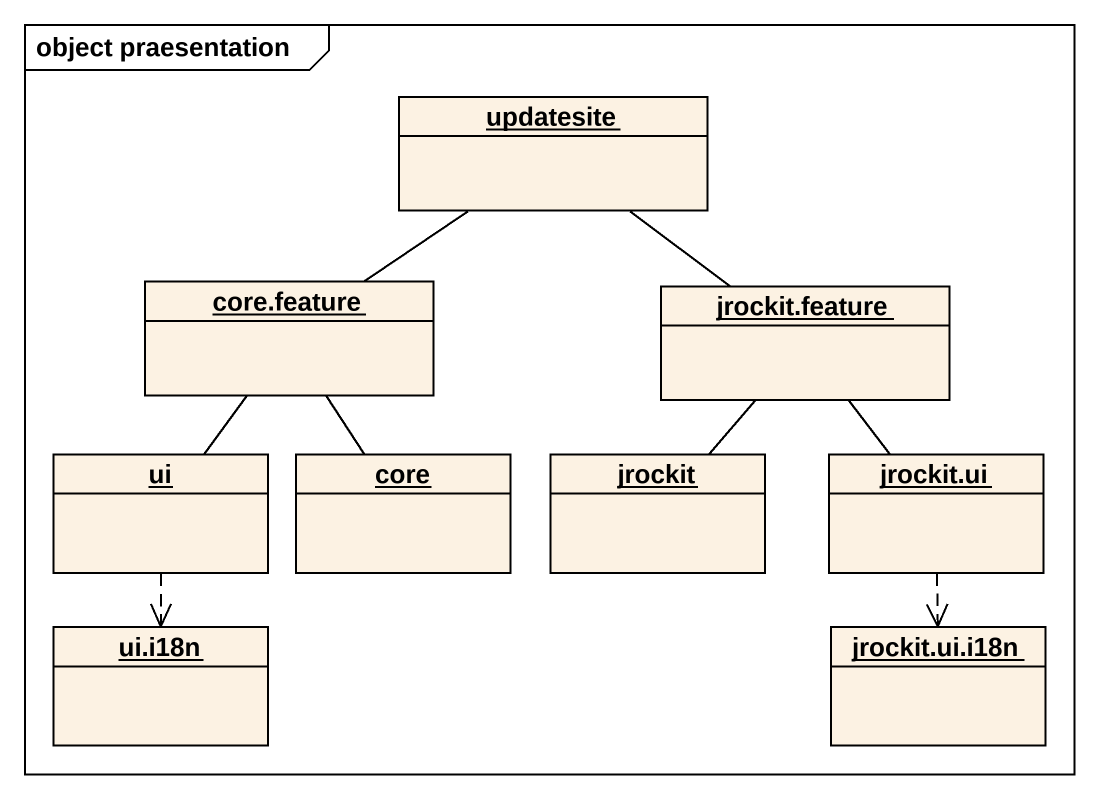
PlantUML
@startuml
mainframe object praesentation
hide circle
hide empty members
object updatesite
object "core.feature" as core_feature
object "jrockit.feature" as jrockit_feature
object ui
object core
object jrockit
object "jrockit.ui" as jrockit_ui
object "ui.i18n" as ui_i18n
object "jrockit.ui.i18n" as jrockit_ui_i18n
updatesite -- jrockit_feature
core_feature -up- updatesite
ui -up- core_feature
ui ..> ui_i18n
core -up- core_feature
jrockit -up- jrockit_feature
jrockit_ui -up- jrockit_feature
jrockit_ui ..> jrockit_ui_i18n
@enduml
